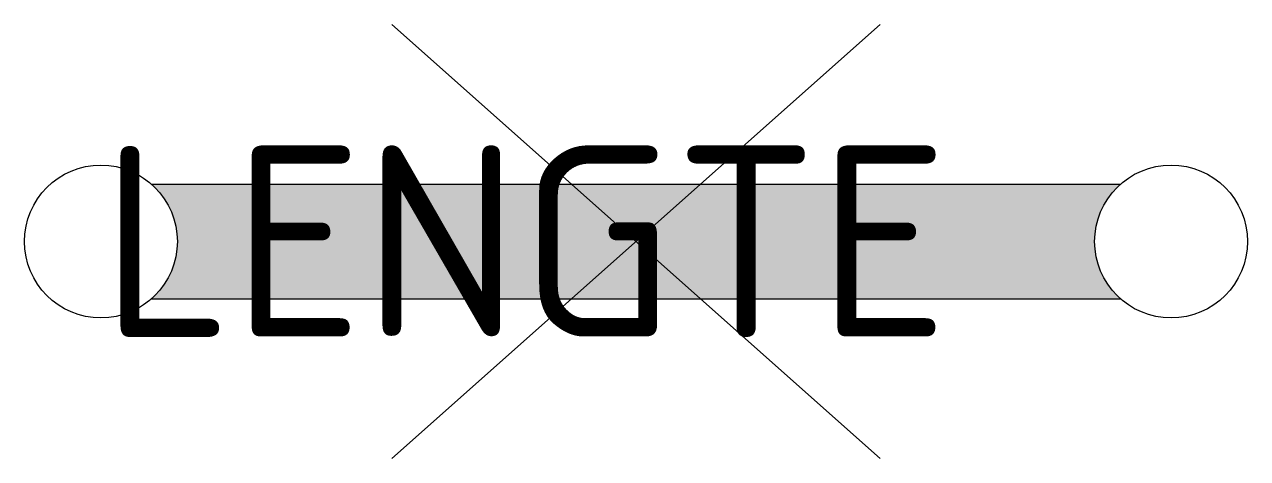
# Model space of a CAD drawing. Extents: x -8 to 8, y -2.8 to 2.8.
import ezdxf
from ezdxf.enums import TextEntityAlignment as Align

# ---------------------------------------------------------------- set-up
doc = ezdxf.new("R2010")
doc.units = 0
doc.styles.add('NLCS-ISO', font='NLCS-ISO.ttf')

msp = doc.modelspace()

# ---------------------------------------------------------------- hatches: boundary and pattern name
h = msp.add_hatch(color=256)
h.dxf.hatch_style = 1
h.paths.add_polyline_path([(6, 0, -0.21525), (6.339, 0.75), (-6.339, 0.75, -0.21525), (-6, 0, -0.21525), (-6.339, -0.75), (6.339, -0.75, -0.21525)])

# ---------------------------------------------------------------- linework, layer by layer
for p, q in [((-3.195, -2.841), (3.195, 2.841)), ((-3.195, 2.841), (3.195, -2.841))]:
    msp.add_line(p, q)
at = {"flags": 128}
for points in [[(-6.339, 0.75), (6.339, 0.75)], [(-6.339, -0.75), (6.339, -0.75)]]:
    msp.add_lwpolyline(points, dxfattribs=at)
for centre in [(-7, 0), (7, 0)]:
    msp.add_circle(centre, 1)

# ---------------------------------------------------------------- texts
at = {"style": 'NLCS-ISO', "flags": 13}
msp.add_attdef('LENGTE', text='14', height=2.5, dxfattribs=at).set_placement((-7, 0), align=Align.MIDDLE_LEFT)

doc.saveas('drawing.dxf')
